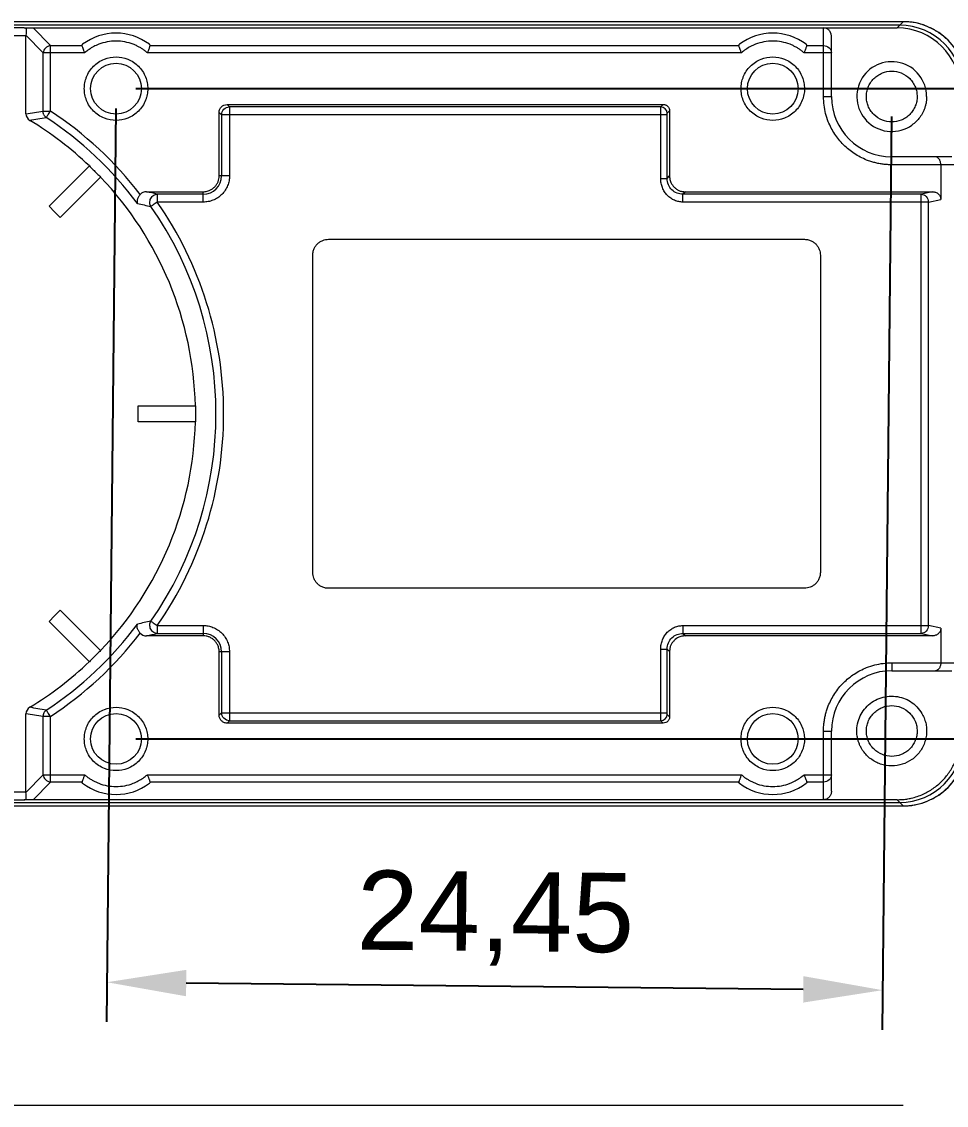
# Model space of a CAD drawing. Header units: millimetres. Extents: x 28 to 240, y 63 to 178.
# Drawn here: x 110.91 to 140.05, y 97.3 to 131.46 of the extents above; entities that cross this region are included whole.
import ezdxf

# ---------------------------------------------------------------- set-up
doc = ezdxf.new("R2010")
doc.units = ezdxf.units.MM
doc.layers.add('ly1', color=140, linetype='Continuous')
doc.styles.get("Standard").update_dxf_attribs({"font": 'arial.ttf'})
doc.dimstyles.new('ISO-25', dxfattribs={"dimtxt": 2.5, "dimasz": 2.5, "dimexe": 1.25, "dimexo": 0.625, "dimtad": 1, "dimtxsty": 'Standard', "dimcen": 2.5, "dimadec": 0, "dimazin": 0, "dimtfac": 1, "dimtmove": 0, "dimatfit": 3, "dimfxl": 1, "dimarcsym": 0})

# ---------------------------------------------------------------- blocks, each defined once
blk = doc.blocks.new('*D8')
at = {"layer": 'Defpoints', "color": 0, "transparency": 16777216}
for p in [(113.884, 129.351), (113.884, 108.851), (161.387, 108.851)]:
    blk.add_point(p, dxfattribs=at)
at = {"layer": 'ly1', "color": 0, "lineweight": -2, "transparency": 16777216}
for p, q in [((114.509, 129.351), (162.637, 129.351)), ((161.387, 126.851), (161.387, 111.351)), ((114.509, 108.851), (162.637, 108.851))]:
    blk.add_line(p, q, dxfattribs=at)
at = {"layer": 'ly1', "color": 0, "transparency": 16777216}
for points in [[(160.97, 126.851), (161.803, 126.851), (161.387, 129.351)], [(160.97, 111.351), (161.803, 111.351), (161.387, 108.851)]]:
    blk.add_solid(points, dxfattribs=at)
at = {"layer": 'ly1', "color": 0, "transparency": 16777216, "insert": (159.259, 119.101), "char_height": 2.5, "attachment_point": 5, "rotation": 90}
blk.add_mtext('20,5', dxfattribs=at)
blk = doc.blocks.new('*D9')
at = {"layer": 'Defpoints', "color": 0, "transparency": 16777216}
for p in [(113.884, 129.351), (138.334, 129.101), (113.596, 101.181)]:
    blk.add_point(p, dxfattribs=at)
at = {"layer": 'ly1', "color": 0, "lineweight": -2, "transparency": 16777216}
for p, q in [((113.878, 128.726), (113.583, 99.931)), ((138.328, 128.476), (138.033, 99.681)), ((135.546, 100.957), (116.096, 101.156))]:
    blk.add_line(p, q, dxfattribs=at)
at = {"layer": 'ly1', "color": 0, "transparency": 16777216}
for points in [[(116.1, 101.572), (116.092, 100.739), (113.596, 101.181)], [(135.55, 101.373), (135.542, 100.54), (138.046, 100.931)]]:
    blk.add_solid(points, dxfattribs=at)
at = {"layer": 'ly1', "color": 0, "transparency": 16777216, "insert": (125.843, 103.183), "char_height": 2.5, "attachment_point": 5, "rotation": 359.4142}
blk.add_mtext('24,45', dxfattribs=at)
blk = doc.blocks.new('*D12')
at = {"layer": 'Defpoints', "color": 0, "transparency": 16777216}
for p in [(139.042, 95.562), (137.626, 94.817)]:
    blk.add_point(p, dxfattribs=at)
at = {"layer": 'ly1', "color": 0, "lineweight": -2, "transparency": 16777216}
for p, q in [((151.913, 102.339), (141.254, 96.727)), ((137.626, 94.817), (139.042, 95.562)), ((135.414, 93.652), (133.202, 92.487))]:
    blk.add_line(p, q, dxfattribs=at)
at = {"layer": 'ly1', "color": 0, "transparency": 16777216}
for points in [[(141.06, 97.095), (141.448, 96.358), (139.042, 95.562)], [(135.22, 94.02), (135.608, 93.283), (137.626, 94.817)]]:
    blk.add_solid(points, dxfattribs=at)
at = {"layer": 'ly1', "color": 0, "transparency": 16777216, "insert": (147.133, 102.273), "char_height": 2.5, "attachment_point": 5, "rotation": 27.7687}
blk.add_mtext('∅1,6', dxfattribs=at)

msp = doc.modelspace()

# ---------------------------------------------------------------- linework, layer by layer
at = {"color": 7, "linetype": 'Continuous', "lineweight": 15}
for p, q in [((138.696, 131.462), (98.966, 131.462)), ((138.584, 131.351), (99.012, 131.351)), ((110.986, 131.27), (99.046, 131.27)), ((111.815, 130.71), (111.276, 131.267)), ((111.276, 131.267), (136.186, 131.267)), ((136.184, 130.71), (136.186, 131.267)), ((136.186, 131.267), (138.5, 131.267)), ((138.5, 131.267), (138.584, 131.351)), ((138.584, 131.351), (138.696, 131.462)), ((111.045, 131.02), (105.834, 131.02)), ((111.583, 130.479), (111.045, 131.035)), ((111.045, 128.556), (111.045, 131.02)), ((136.434, 130.479), (136.434, 130.996)), ((111.815, 130.71), (112.812, 130.71)), ((114.956, 130.71), (133.512, 130.71)), ((135.656, 130.71), (136.184, 130.71)), ((136.184, 130.479), (136.184, 130.618)), ((111.815, 130.479), (111.583, 130.479)), ((111.583, 128.644), (111.583, 130.479)), ((111.815, 128.644), (111.815, 130.479)), ((112.895, 130.479), (111.815, 130.479)), ((133.595, 130.479), (114.872, 130.479)), ((136.184, 130.479), (135.572, 130.479)), ((136.184, 129.101), (136.184, 130.479)), ((136.434, 129.101), (136.434, 130.479)), ((117.459, 128.775), (117.383, 128.851)), ((117.383, 128.851), (131.133, 128.851)), ((131.133, 128.851), (131.057, 128.775)), ((136.184, 129.101), (136.434, 129.101)), ((111.583, 128.644), (111.815, 128.644)), ((117.134, 128.602), (117.21, 128.525)), ((117.134, 126.601), (117.134, 128.602)), ((117.21, 128.525), (117.21, 126.601)), ((131.057, 128.775), (117.459, 128.775)), ((131.053, 128.525), (117.459, 128.525)), ((117.459, 128.525), (117.459, 126.601)), ((131.252, 128.525), (131.053, 128.525)), ((131.053, 126.519), (131.053, 128.525)), ((131.252, 126.519), (131.252, 128.525)), ((131.256, 128.575), (131.332, 128.652)), ((131.332, 128.652), (131.332, 126.599)), ((139.712, 127.201), (138.334, 127.201)), ((138.334, 126.951), (138.334, 127.201)), ((140.23, 127.201), (139.712, 127.201)), ((111.774, 125.645), (113.044, 126.915)), ((139.879, 126.951), (138.334, 126.951)), ((140.5, 126.953), (139.879, 126.951)), ((139.879, 126.951), (139.879, 125.858)), ((113.398, 126.561), (112.128, 125.291)), ((117.21, 126.601), (117.134, 126.601)), ((117.459, 126.601), (117.21, 126.601)), ((131.053, 126.519), (131.252, 126.519)), ((131.252, 126.519), (131.332, 126.599)), ((114.842, 126.101), (116.634, 126.101)), ((116.634, 126.025), (116.634, 126.101)), ((131.83, 126.101), (131.754, 126.025)), ((131.83, 126.101), (139.618, 126.101)), ((139.618, 126.101), (139.257, 126.025)), ((115.183, 126.025), (115.183, 125.944)), ((116.634, 126.025), (115.183, 126.025)), ((116.634, 125.775), (115.183, 125.775)), ((116.634, 125.775), (116.634, 126.025)), ((139.257, 126.025), (131.754, 126.025)), ((139.257, 125.775), (131.754, 125.775)), ((139.257, 125.775), (139.257, 125.944)), ((139.257, 112.426), (139.257, 125.775)), ((139.488, 125.775), (139.879, 125.858)), ((139.488, 112.426), (139.488, 125.775)), ((111.948, 125.465), (111.774, 125.645)), ((112.128, 125.291), (111.948, 125.465)), ((120.584, 124.601), (135.584, 124.601)), ((120.084, 114.101), (120.084, 124.101)), ((136.084, 124.101), (136.084, 114.101)), ((114.584, 119.351), (116.384, 119.351)), ((114.584, 118.851), (114.584, 119.351)), ((116.384, 118.851), (114.584, 118.851)), ((135.584, 113.601), (120.584, 113.601)), ((111.774, 112.557), (111.948, 112.737)), ((111.948, 112.737), (112.128, 112.91)), ((112.128, 112.91), (113.398, 111.641)), ((113.044, 111.287), (111.774, 112.557)), ((115.183, 112.426), (116.634, 112.426)), ((115.183, 112.426), (115.183, 112.257)), ((116.634, 112.426), (116.634, 112.177)), ((131.754, 112.426), (131.754, 112.177)), ((131.754, 112.426), (139.257, 112.426)), ((139.879, 112.343), (139.488, 112.426)), ((116.634, 112.101), (114.842, 112.101)), ((115.183, 112.177), (116.634, 112.177)), ((116.634, 112.177), (116.634, 112.101)), ((131.754, 112.177), (139.257, 112.177)), ((131.754, 112.177), (131.83, 112.101)), ((139.618, 112.101), (131.83, 112.101)), ((139.257, 112.177), (139.257, 112.257)), ((139.257, 112.177), (139.618, 112.101)), ((139.879, 112.343), (139.879, 111.251)), ((117.134, 109.6), (117.134, 111.601)), ((117.21, 111.601), (117.134, 111.601)), ((117.459, 111.601), (117.21, 111.601)), ((117.21, 111.601), (117.21, 109.676)), ((117.459, 111.601), (117.459, 109.676)), ((131.053, 109.676), (131.053, 111.683)), ((131.252, 109.676), (131.252, 111.683)), ((131.332, 111.603), (131.252, 111.683)), ((131.332, 111.603), (131.332, 109.55)), ((138.334, 111.251), (139.879, 111.251)), ((138.334, 111.251), (138.334, 111.001)), ((139.879, 111.251), (140.5, 111.249)), ((138.334, 111.001), (139.712, 111.001)), ((139.712, 111.001), (140.23, 111.001)), ((117.21, 109.676), (117.134, 109.6)), ((117.459, 109.676), (131.053, 109.676)), ((131.053, 109.676), (131.252, 109.676)), ((111.045, 107.181), (111.045, 109.645)), ((111.815, 109.558), (111.583, 109.558)), ((111.583, 107.723), (111.583, 109.558)), ((111.815, 107.723), (111.815, 109.558)), ((117.383, 109.351), (117.459, 109.427)), ((131.133, 109.351), (117.383, 109.351)), ((117.459, 109.427), (131.057, 109.427)), ((131.057, 109.427), (131.133, 109.351)), ((131.332, 109.55), (131.256, 109.626)), ((136.184, 107.723), (136.184, 109.101)), ((136.184, 109.101), (136.434, 109.101)), ((136.434, 107.723), (136.434, 109.101)), ((111.045, 107.166), (111.583, 107.723)), ((111.583, 107.723), (111.815, 107.723)), ((111.815, 107.723), (112.895, 107.723)), ((114.872, 107.723), (133.595, 107.723)), ((135.572, 107.723), (136.184, 107.723)), ((136.434, 107.205), (136.434, 107.723)), ((111.815, 107.492), (111.276, 106.934)), ((112.812, 107.492), (111.815, 107.492)), ((133.512, 107.492), (114.956, 107.492)), ((136.184, 107.492), (135.656, 107.492)), ((136.184, 107.492), (136.184, 107.584)), ((136.186, 106.935), (136.184, 107.492)), ((99.046, 106.931), (110.986, 106.931)), ((105.834, 107.181), (111.045, 107.181)), ((136.186, 106.935), (111.276, 106.935)), ((138.5, 106.935), (136.186, 106.935)), ((138.584, 106.851), (138.5, 106.935)), ((98.966, 106.739), (138.696, 106.739)), ((99.012, 106.851), (138.584, 106.851)), ((138.696, 106.739), (138.584, 106.851)), ((98.966, 97.301), (138.696, 97.301))]:
    msp.add_line(p, q, dxfattribs=at)
at = {"color": 7, "linetype": 'Continuous', "lineweight": 15, "flags": 128}
for points in [[(111.815, 128.644), (111.792, 128.61), (111.771, 128.577), (111.75, 128.545), (111.732, 128.516), (111.715, 128.491), (111.701, 128.47), (111.69, 128.453), (111.683, 128.442)], [(115.183, 125.775), (115.15, 125.752), (115.117, 125.73), (115.087, 125.708), (115.058, 125.689), (115.034, 125.671), (115.013, 125.657), (114.996, 125.645), (114.985, 125.638)], [(114.985, 112.564), (114.996, 112.556), (115.013, 112.545), (115.034, 112.53), (115.058, 112.513), (115.087, 112.493), (115.117, 112.472), (115.15, 112.449), (115.183, 112.426)], [(111.683, 109.76), (111.69, 109.748), (111.701, 109.732), (111.715, 109.71), (111.732, 109.685), (111.75, 109.656), (111.771, 109.625), (111.792, 109.592), (111.815, 109.558)]]:
    msp.add_lwpolyline(points, dxfattribs=at)
at = {"color": 7, "linetype": 'Continuous', "lineweight": 15}
for centre in [(113.884, 129.351), (134.584, 129.351), (113.884, 108.851), (134.584, 108.851)]:
    msp.add_circle(centre, 0.8, dxfattribs=at)
for centre, radius, start, end in [((113.884, 129.351), 1.75, 53.0633, 126.9367), ((134.584, 129.351), 1.75, 53.0633, 126.9367), ((111.852, 130.437), 0.272, 134.4036, 171.205), ((111.856, 130.439), 0.274, 98.6712, 135.2665), ((138.334, 129.101), 1.1, 0, 305.2239), ((138.334, 129.101), 1.9, 180, 270), ((111.837, 128.642), 0.253, 206.1453, 232.3177), ((131.055, 128.573), 0.201, 0.5085, 89.4916), ((105.584, 119.101), 10.803, 46.326, 58.9009), ((105.584, 119.101), 11.156, 36.4479, 56.8594), ((105.584, 119.101), 10.803, 1.326, 43.674), ((116.634, 126.601), 0.576, 270, 0), ((105.584, 119.101), 11.45, 325.1881, 34.8119), ((105.584, 119.101), 10.803, 316.326, 358.674), ((105.584, 119.101), 11.156, 303.1406, 323.5521), ((116.634, 111.601), 0.576, 0, 90), ((105.584, 119.101), 10.803, 301.0991, 313.674), ((138.334, 109.101), 1.9, 90, 180), ((111.851, 109.552), 0.268, 153.7207, 178.8603), ((111.837, 109.56), 0.253, 127.6823, 153.8547), ((131.055, 109.628), 0.201, 270.5084, 359.4915), ((111.852, 107.764), 0.272, 188.795, 225.5964), ((111.856, 107.763), 0.274, 224.7335, 261.3288), ((113.884, 108.851), 1.75, 233.0633, 306.9367), ((134.584, 108.851), 1.75, 233.0633, 306.9367)]:
    msp.add_arc(centre, radius, start, end, dxfattribs=at)
for centre, major_axis, ratio, start_param, end_param in [((111.044, 131.276), (0.354, -0.006), 0.020132, 4.54727, 5.425823), ((138.5, 129.267), (1.414, 1.414), 0.999805, 5.497885, 7.068486), ((138.584, 129.351), (1.414, 1.414), 0.999805, 5.497885, 7.068486), ((138.696, 129.462), (1.414, 1.414), 0.999924, 5.497825, 7.068545), ((110.945, 131.02), (0, 0.25), 0.4, 4.712389, 4.770945), ((138.584, 108.851), (-1.414, 1.414), 0.999805, 2.356292, 3.926893), ((138.696, 108.739), (1.414, -1.414), 0.999924, 5.497825, 7.068545), ((111.044, 106.925), (0.354, 0.006), 0.020132, 0.85733, 1.735915), ((110.945, 107.181), (0, 0.25), 0.4, 4.653833, 4.712389)]:
    msp.add_ellipse(centre, major_axis=major_axis, ratio=ratio, start_param=start_param, end_param=end_param, dxfattribs=at)
for points, knots in [([(110.986, 131.27), (111.004, 131.27), (111.021, 131.265), (111.046, 131.245), (111.053, 131.228), (111.057, 131.163), (111.044, 131.101), (111.045, 131.035)], [0, 0, 0, 0, 0.25, 0.25, 0.5, 0.5, 1, 1, 1, 1]), ([(136.434, 130.996), (136.433, 131.014), (136.431, 131.048), (136.418, 131.095), (136.4, 131.134), (136.38, 131.165), (136.344, 131.208), (136.282, 131.255), (136.217, 131.263), (136.186, 131.267)], [0, 0, 0, 0, 0.13235, 0.250904, 0.355683, 0.446718, 0.524063, 0.771622, 1, 1, 1, 1]), ([(140.694, 129.461), (140.693, 129.513), (140.691, 129.615), (140.674, 129.766), (140.644, 129.927), (140.594, 130.101), (140.499, 130.336), (140.348, 130.605), (140.116, 130.883), (139.838, 131.114), (139.569, 131.266), (139.334, 131.361), (139.137, 131.417), (138.923, 131.454), (138.771, 131.459), (138.694, 131.461)], [0, 0, 0, 0, 0.049444, 0.09758, 0.144682, 0.206455, 0.270169, 0.385967, 0.500021, 0.61391, 0.729873, 0.793429, 0.85536, 0.926277, 1, 1, 1, 1]), ([(114.872, 130.479), (114.846, 130.501), (114.793, 130.546), (114.707, 130.606), (114.618, 130.66), (114.526, 130.708), (114.376, 130.772), (114.163, 130.834), (113.884, 130.859), (113.605, 130.834), (113.37, 130.766), (113.18, 130.679), (113.03, 130.589), (112.94, 130.516), (112.895, 130.479)], [0, 0, 0, 0, 0.048558, 0.096783, 0.14491, 0.193176, 0.241815, 0.370804, 0.500041, 0.62903, 0.758267, 0.838972, 0.919183, 1, 1, 1, 1]), ([(135.572, 130.479), (135.546, 130.501), (135.493, 130.546), (135.407, 130.606), (135.318, 130.66), (135.226, 130.708), (135.076, 130.772), (134.863, 130.834), (134.584, 130.859), (134.305, 130.834), (134.07, 130.766), (133.88, 130.679), (133.73, 130.589), (133.64, 130.516), (133.595, 130.479)], [0, 0, 0, 0, 0.048558, 0.096783, 0.14491, 0.193176, 0.241815, 0.370804, 0.500041, 0.62903, 0.758267, 0.838972, 0.919183, 1, 1, 1, 1]), ([(111.815, 130.479), (111.815, 130.493), (111.815, 130.519), (111.815, 130.557), (111.815, 130.589), (111.815, 130.63), (111.814, 130.676), (111.814, 130.699), (111.815, 130.71)], [0, 0, 0, 0, 0.140758, 0.270319, 0.389651, 0.500664, 0.750416, 1, 1, 1, 1]), ([(112.832, 130.75), (112.825, 130.743), (112.81, 130.73), (112.811, 130.717), (112.812, 130.71)], [0, 0, 0, 0, 0.524526, 1, 1, 1, 1]), ([(112.895, 130.479), (112.89, 130.494), (112.88, 130.521), (112.866, 130.56), (112.854, 130.592), (112.839, 130.632), (112.824, 130.677), (112.816, 130.699), (112.812, 130.71)], [0, 0, 0, 0, 0.152562, 0.289539, 0.410953, 0.516845, 0.767946, 1, 1, 1, 1]), ([(114.956, 130.71), (114.954, 130.703), (114.949, 130.69), (114.938, 130.659), (114.923, 130.616), (114.901, 130.556), (114.883, 130.507), (114.872, 130.479)], [0, 0, 0, 0, 0.152993, 0.314287, 0.484311, 0.711211, 1, 1, 1, 1]), ([(114.956, 130.71), (114.957, 130.714), (114.958, 130.723), (114.951, 130.737), (114.941, 130.745), (114.936, 130.75)], [0, 0, 0, 0, 0.313099, 0.643642, 1, 1, 1, 1]), ([(133.532, 130.75), (133.525, 130.743), (133.51, 130.73), (133.511, 130.717), (133.512, 130.71)], [0, 0, 0, 0, 0.524526, 1, 1, 1, 1]), ([(133.595, 130.479), (133.59, 130.494), (133.58, 130.521), (133.566, 130.56), (133.554, 130.592), (133.539, 130.632), (133.524, 130.677), (133.516, 130.699), (133.512, 130.71)], [0, 0, 0, 0, 0.152562, 0.289539, 0.410953, 0.516845, 0.767946, 1, 1, 1, 1]), ([(135.656, 130.71), (135.654, 130.703), (135.649, 130.69), (135.638, 130.659), (135.623, 130.617), (135.601, 130.556), (135.583, 130.507), (135.572, 130.479)], [0, 0, 0, 0, 0.152955, 0.314153, 0.484022, 0.710988, 1, 1, 1, 1]), ([(135.656, 130.71), (135.657, 130.714), (135.658, 130.723), (135.651, 130.737), (135.641, 130.745), (135.636, 130.75)], [0, 0, 0, 0, 0.313099, 0.643642, 1, 1, 1, 1]), ([(136.184, 130.71), (136.249, 130.71), (136.314, 130.685), (136.407, 130.6), (136.434, 130.539), (136.434, 130.479)], [0, 0, 0, 0, 0.5, 0.5, 1, 1, 1, 1]), ([(112.884, 129.351), (112.885, 129.382), (112.886, 129.445), (112.9, 129.538), (112.922, 129.63), (112.965, 129.754), (113.042, 129.904), (113.172, 130.063), (113.331, 130.193), (113.564, 130.313), (113.884, 130.375), (114.204, 130.313), (114.437, 130.193), (114.596, 130.063), (114.726, 129.904), (114.817, 129.726), (114.874, 129.539), (114.881, 129.414), (114.884, 129.351)], [0, 0, 0, 0, 0.030166, 0.060083, 0.090022, 0.12025, 0.185225, 0.25037, 0.315344, 0.38049, 0.500065, 0.619641, 0.684615, 0.749761, 0.814735, 0.87988, 0.939898, 1, 1, 1, 1]), ([(133.584, 129.351), (133.585, 129.382), (133.586, 129.445), (133.6, 129.538), (133.622, 129.63), (133.665, 129.754), (133.742, 129.904), (133.872, 130.063), (134.031, 130.193), (134.264, 130.313), (134.584, 130.375), (134.904, 130.313), (135.137, 130.193), (135.296, 130.063), (135.426, 129.904), (135.517, 129.726), (135.574, 129.539), (135.581, 129.414), (135.584, 129.351)], [0, 0, 0, 0, 0.030166, 0.060083, 0.090022, 0.12025, 0.185225, 0.25037, 0.315344, 0.38049, 0.500065, 0.619641, 0.684615, 0.749761, 0.814735, 0.87988, 0.939898, 1, 1, 1, 1]), ([(136.434, 130.479), (136.434, 130.479), (136.407, 130.479), (136.314, 130.479), (136.249, 130.479), (136.184, 130.479)], [0, 0, 0, 0, 0.5, 0.5, 1, 1, 1, 1]), ([(137.534, 129.101), (137.535, 129.126), (137.536, 129.176), (137.547, 129.251), (137.564, 129.324), (137.598, 129.423), (137.66, 129.543), (137.764, 129.67), (137.891, 129.774), (138.078, 129.871), (138.334, 129.92), (138.644, 129.861), (138.869, 129.712), (139.008, 129.543), (139.081, 129.401), (139.126, 129.252), (139.131, 129.151), (139.134, 129.101)], [0, 0, 0, 0, 0.030179, 0.060114, 0.090076, 0.120333, 0.185331, 0.250543, 0.315541, 0.380753, 0.500411, 0.62007, 0.749587, 0.814585, 0.879797, 0.939846, 1, 1, 1, 1]), ([(114.884, 129.351), (114.883, 129.319), (114.881, 129.256), (114.868, 129.163), (114.846, 129.072), (114.803, 128.948), (114.726, 128.798), (114.596, 128.639), (114.437, 128.509), (114.204, 128.388), (113.884, 128.327), (113.564, 128.388), (113.331, 128.509), (113.172, 128.639), (113.042, 128.798), (112.951, 128.975), (112.894, 129.162), (112.887, 129.288), (112.884, 129.351)], [0, 0, 0, 0, 0.030166, 0.060083, 0.090022, 0.12025, 0.185225, 0.25037, 0.315344, 0.38049, 0.500065, 0.619641, 0.684615, 0.749761, 0.814735, 0.87988, 0.939898, 1, 1, 1, 1]), ([(135.584, 129.351), (135.583, 129.319), (135.581, 129.256), (135.568, 129.163), (135.546, 129.072), (135.503, 128.948), (135.426, 128.798), (135.296, 128.639), (135.137, 128.509), (134.904, 128.388), (134.584, 128.327), (134.264, 128.388), (134.031, 128.509), (133.872, 128.639), (133.742, 128.798), (133.651, 128.975), (133.594, 129.162), (133.587, 129.288), (133.584, 129.351)], [0, 0, 0, 0, 0.0301662, 0.0600835, 0.0900217, 0.1202503, 0.1852247, 0.25037, 0.3153444, 0.3804898, 0.5000653, 0.6196409, 0.6846152, 0.7497605, 0.814735, 0.8798803, 0.9398985, 1, 1, 1, 1]), ([(117.134, 128.602), (117.135, 128.62), (117.137, 128.656), (117.152, 128.703), (117.176, 128.744), (117.217, 128.791), (117.284, 128.841), (117.35, 128.848), (117.383, 128.851)], [0, 0, 0, 0, 0.140476, 0.272209, 0.380843, 0.501543, 0.750033, 1, 1, 1, 1]), ([(131.133, 128.851), (131.146, 128.85), (131.172, 128.849), (131.21, 128.837), (131.244, 128.819), (131.284, 128.785), (131.324, 128.73), (131.329, 128.678), (131.332, 128.652)], [0, 0, 0, 0, 0.127661, 0.250359, 0.373165, 0.501136, 0.749829, 1, 1, 1, 1]), ([(138.334, 126.951), (138.289, 126.952), (138.198, 126.953), (138.064, 126.966), (137.931, 126.987), (137.8, 127.017), (137.67, 127.054), (137.447, 127.135), (137.145, 127.29), (136.804, 127.57), (136.524, 127.912), (136.347, 128.254), (136.246, 128.565), (136.193, 128.831), (136.187, 129.01), (136.184, 129.101)], [0, 0, 0, 0, 0.040278, 0.080245, 0.120061, 0.159886, 0.199879, 0.2402, 0.370049, 0.500058, 0.629907, 0.759916, 0.840123, 0.919724, 1, 1, 1, 1]), ([(139.134, 129.101), (139.133, 129.076), (139.132, 129.025), (139.121, 128.951), (139.103, 128.877), (139.069, 128.778), (139.008, 128.658), (138.904, 128.531), (138.776, 128.427), (138.59, 128.331), (138.334, 128.282), (138.024, 128.341), (137.799, 128.489), (137.66, 128.658), (137.587, 128.8), (137.542, 128.95), (137.537, 129.05), (137.534, 129.101)], [0, 0, 0, 0, 0.030179, 0.060114, 0.090076, 0.120333, 0.185331, 0.250543, 0.315541, 0.380753, 0.500411, 0.62007, 0.749587, 0.814585, 0.879797, 0.939846, 1, 1, 1, 1]), ([(139.434, 129.101), (139.433, 129.065), (139.431, 128.995), (139.416, 128.891), (139.391, 128.789), (139.356, 128.69), (139.302, 128.573), (139.222, 128.443), (139.107, 128.31), (139.015, 128.238), (138.968, 128.202)], [0, 0, 0, 0, 0.100882, 0.20041, 0.29951, 0.39912, 0.500161, 0.667386, 0.832553, 1, 1, 1, 1]), ([(111.045, 128.556), (111.135, 128.572), (111.314, 128.603), (111.493, 128.63), (111.583, 128.644)], [0, 0, 0, 0, 0.498939, 1, 1, 1, 1]), ([(117.21, 128.525), (117.211, 128.59), (117.238, 128.655), (117.33, 128.747), (117.394, 128.774), (117.459, 128.775)], [0, 0, 0, 0, 0.5, 0.5, 1, 1, 1, 1]), ([(117.459, 128.525), (117.397, 128.525), (117.336, 128.525), (117.245, 128.525), (117.216, 128.525), (117.21, 128.525)], [0, 0, 0, 0, 0.5, 0.5, 1, 1, 1, 1]), ([(117.459, 128.775), (117.459, 128.769), (117.459, 128.74), (117.459, 128.649), (117.459, 128.587), (117.459, 128.525)], [0, 0, 0, 0, 0.5, 0.5, 1, 1, 1, 1]), ([(131.053, 128.525), (131.053, 128.542), (131.053, 128.576), (131.053, 128.628), (131.054, 128.679), (131.054, 128.725), (131.055, 128.762), (131.056, 128.77), (131.057, 128.775)], [0, 0, 0, 0, 0.1311159, 0.2764733, 0.4360579, 0.6098532, 0.7978406, 1, 1, 1, 1]), ([(111.164, 128.351), (111.25, 128.367), (111.422, 128.4), (111.595, 128.428), (111.683, 128.442)], [0, 0, 0, 0, 0.495469, 1, 1, 1, 1]), ([(139.879, 126.951), (139.879, 126.966), (139.878, 126.996), (139.869, 127.041), (139.855, 127.084), (139.83, 127.133), (139.782, 127.187), (139.738, 127.196), (139.712, 127.201)], [0, 0, 0, 0, 0.104231, 0.212664, 0.32667, 0.447434, 0.674395, 1, 1, 1, 1]), ([(113.044, 126.915), (113.084, 126.875), (113.162, 126.797), (113.28, 126.679), (113.359, 126.6), (113.398, 126.561)], [0, 0, 0, 0, 0.333517, 0.666483, 1, 1, 1, 1]), ([(117.459, 126.601), (117.459, 126.575), (117.457, 126.523), (117.446, 126.446), (117.428, 126.37), (117.393, 126.268), (117.329, 126.144), (117.222, 126.013), (117.091, 125.906), (116.944, 125.831), (116.79, 125.784), (116.686, 125.778), (116.634, 125.775)], [0, 0, 0, 0, 0.060245, 0.120003, 0.179811, 0.240207, 0.369961, 0.50013, 0.629884, 0.760052, 0.879925, 1, 1, 1, 1]), ([(116.634, 126.101), (116.655, 126.102), (116.697, 126.103), (116.759, 126.115), (116.831, 126.139), (116.91, 126.18), (116.99, 126.245), (117.055, 126.324), (117.101, 126.413), (117.129, 126.506), (117.132, 126.569), (117.134, 126.601)], [0, 0, 0, 0, 0.080115, 0.159741, 0.240152, 0.369781, 0.500092, 0.629721, 0.760033, 0.87985, 1, 1, 1, 1]), ([(131.754, 125.775), (131.732, 125.776), (131.687, 125.777), (131.621, 125.788), (131.555, 125.805), (131.469, 125.838), (131.365, 125.894), (131.257, 125.987), (131.167, 126.099), (131.102, 126.229), (131.06, 126.37), (131.055, 126.469), (131.053, 126.519)], [0, 0, 0, 0, 0.058904, 0.117778, 0.177243, 0.237903, 0.361768, 0.486687, 0.612925, 0.740288, 0.868318, 1, 1, 1, 1]), ([(131.754, 126.025), (131.626, 126.024), (131.498, 126.072), (131.31, 126.252), (131.251, 126.384), (131.252, 126.519)], [0, 0, 0, 0, 0.5, 0.5, 1, 1, 1, 1]), ([(131.332, 126.599), (131.333, 126.574), (131.335, 126.526), (131.349, 126.456), (131.384, 126.356), (131.455, 126.264), (131.545, 126.185), (131.626, 126.137), (131.722, 126.106), (131.793, 126.103), (131.83, 126.101)], [0, 0, 0, 0, 0.094768, 0.184763, 0.271812, 0.499655, 0.617564, 0.728405, 0.858339, 1, 1, 1, 1]), ([(139.618, 126.101), (139.635, 126.1), (139.669, 126.098), (139.717, 126.085), (139.762, 126.063), (139.815, 126.024), (139.869, 125.957), (139.876, 125.891), (139.879, 125.858)], [0, 0, 0, 0, 0.129972, 0.254733, 0.378605, 0.506001, 0.753005, 1, 1, 1, 1]), ([(114.644, 126.016), (114.636, 126.007), (114.619, 125.987), (114.597, 125.954), (114.578, 125.918), (114.564, 125.881), (114.553, 125.842), (114.548, 125.8), (114.549, 125.76), (114.555, 125.737), (114.558, 125.728)], [0, 0, 0, 0, 0.097645, 0.204776, 0.321107, 0.445944, 0.556187, 0.708972, 0.881115, 1, 1, 1, 1]), ([(114.558, 125.728), (114.629, 125.713), (114.772, 125.683), (114.914, 125.653), (114.985, 125.638)], [0, 0, 0, 0, 0.49511, 1, 1, 1, 1]), ([(114.985, 125.638), (114.967, 125.668), (114.953, 125.707), (114.948, 125.796), (114.957, 125.846), (115.001, 125.932), (115.036, 125.968), (115.11, 126.014), (115.149, 126.023), (115.183, 126.025)], [0, 0, 0, 0, 0.25, 0.25, 0.5, 0.5, 0.75, 0.75, 1, 1, 1, 1]), ([(115.183, 112.426), (116.546, 114.385), (117.276, 116.715), (117.276, 121.487), (116.546, 123.816), (115.183, 125.775)], [0, 0, 0, 0, 0.5, 0.5, 1, 1, 1, 1]), ([(131.754, 125.775), (131.754, 125.832), (131.754, 125.897), (131.754, 125.992), (131.754, 126.02), (131.754, 126.025)], [0, 0, 0, 0, 0.5, 0.5, 1, 1, 1, 1]), ([(139.257, 126.025), (139.316, 126.022), (139.375, 125.995), (139.46, 125.903), (139.486, 125.839), (139.488, 125.775)], [0, 0, 0, 0, 0.5, 0.5, 1, 1, 1, 1]), ([(139.488, 125.775), (139.469, 125.775), (139.436, 125.775), (139.355, 125.775), (139.306, 125.775), (139.257, 125.775)], [0, 0, 0, 0, 0.5, 0.5, 1, 1, 1, 1]), ([(120.084, 124.101), (120.085, 124.122), (120.086, 124.163), (120.099, 124.225), (120.122, 124.297), (120.163, 124.377), (120.227, 124.456), (120.307, 124.522), (120.396, 124.567), (120.489, 124.596), (120.552, 124.599), (120.584, 124.601)], [0, 0, 0, 0, 0.0795968, 0.1592228, 0.2401291, 0.3686016, 0.5000689, 0.6285428, 0.7600114, 0.8792821, 1, 1, 1, 1]), ([(135.584, 124.601), (135.605, 124.6), (135.646, 124.599), (135.708, 124.586), (135.78, 124.563), (135.86, 124.522), (135.939, 124.457), (136.005, 124.378), (136.05, 124.289), (136.079, 124.195), (136.082, 124.132), (136.084, 124.101)], [0, 0, 0, 0, 0.079597, 0.159223, 0.240129, 0.368602, 0.500069, 0.628543, 0.760011, 0.879282, 1, 1, 1, 1]), ([(116.384, 119.351), (116.384, 119.295), (116.384, 119.184), (116.384, 119.017), (116.384, 118.906), (116.384, 118.851)], [0, 0, 0, 0, 0.333517, 0.666483, 1, 1, 1, 1]), ([(120.584, 113.601), (120.563, 113.602), (120.521, 113.603), (120.46, 113.615), (120.388, 113.638), (120.308, 113.68), (120.229, 113.744), (120.163, 113.824), (120.118, 113.913), (120.089, 114.006), (120.086, 114.069), (120.084, 114.101)], [0, 0, 0, 0, 0.079597, 0.159223, 0.240129, 0.368602, 0.500069, 0.628543, 0.760011, 0.879282, 1, 1, 1, 1]), ([(136.084, 114.101), (136.083, 114.08), (136.082, 114.038), (136.069, 113.976), (136.046, 113.904), (136.005, 113.825), (135.94, 113.745), (135.861, 113.68), (135.772, 113.634), (135.678, 113.606), (135.616, 113.602), (135.584, 113.601)], [0, 0, 0, 0, 0.0795968, 0.1592228, 0.2401291, 0.3686016, 0.5000689, 0.6285428, 0.7600114, 0.8792821, 1, 1, 1, 1]), ([(114.644, 112.186), (114.635, 112.195), (114.618, 112.215), (114.597, 112.249), (114.578, 112.285), (114.559, 112.333), (114.545, 112.402), (114.553, 112.447), (114.558, 112.473)], [0, 0, 0, 0, 0.101667, 0.209474, 0.324254, 0.446684, 0.675649, 1, 1, 1, 1]), ([(114.985, 112.564), (114.914, 112.549), (114.772, 112.518), (114.629, 112.488), (114.558, 112.473)], [0, 0, 0, 0, 0.504889, 1, 1, 1, 1]), ([(115.183, 112.177), (115.149, 112.178), (115.11, 112.188), (115.036, 112.233), (115.001, 112.269), (114.957, 112.356), (114.948, 112.406), (114.953, 112.495), (114.967, 112.534), (114.985, 112.564)], [0, 0, 0, 0, 0.25, 0.25, 0.5, 0.5, 0.75, 0.75, 1, 1, 1, 1]), ([(116.634, 112.426), (116.66, 112.425), (116.712, 112.424), (116.789, 112.413), (116.864, 112.395), (116.967, 112.36), (117.09, 112.296), (117.221, 112.188), (117.329, 112.057), (117.404, 111.911), (117.451, 111.756), (117.457, 111.653), (117.459, 111.601)], [0, 0, 0, 0, 0.060245, 0.120003, 0.179811, 0.240207, 0.369961, 0.50013, 0.629884, 0.760052, 0.879925, 1, 1, 1, 1]), ([(131.053, 111.683), (131.053, 111.708), (131.054, 111.758), (131.065, 111.831), (131.081, 111.903), (131.112, 111.994), (131.167, 112.102), (131.257, 112.215), (131.365, 112.308), (131.488, 112.374), (131.619, 112.418), (131.709, 112.423), (131.754, 112.426)], [0, 0, 0, 0, 0.066513, 0.13167, 0.196037, 0.260198, 0.387025, 0.513675, 0.638113, 0.76243, 0.882164, 1, 1, 1, 1]), ([(139.257, 112.426), (139.306, 112.426), (139.355, 112.426), (139.436, 112.426), (139.469, 112.426), (139.488, 112.426)], [0, 0, 0, 0, 0.5, 0.5, 1, 1, 1, 1]), ([(139.488, 112.426), (139.486, 112.362), (139.46, 112.299), (139.375, 112.207), (139.316, 112.179), (139.257, 112.177)], [0, 0, 0, 0, 0.5, 0.5, 1, 1, 1, 1]), ([(117.134, 111.601), (117.133, 111.622), (117.132, 111.664), (117.12, 111.725), (117.096, 111.798), (117.055, 111.877), (116.99, 111.957), (116.911, 112.022), (116.822, 112.067), (116.728, 112.096), (116.665, 112.099), (116.634, 112.101)], [0, 0, 0, 0, 0.080115, 0.159741, 0.240152, 0.369781, 0.500092, 0.629721, 0.760033, 0.87985, 1, 1, 1, 1]), ([(131.252, 111.683), (131.251, 111.818), (131.31, 111.949), (131.498, 112.129), (131.626, 112.178), (131.754, 112.177)], [0, 0, 0, 0, 0.5, 0.5, 1, 1, 1, 1]), ([(131.83, 112.101), (131.805, 112.1), (131.757, 112.098), (131.687, 112.084), (131.587, 112.049), (131.495, 111.978), (131.417, 111.888), (131.369, 111.807), (131.337, 111.711), (131.334, 111.64), (131.332, 111.603)], [0, 0, 0, 0, 0.094768, 0.184763, 0.271812, 0.499655, 0.617564, 0.728405, 0.858339, 1, 1, 1, 1]), ([(139.879, 112.343), (139.878, 112.325), (139.876, 112.289), (139.86, 112.242), (139.834, 112.202), (139.79, 112.156), (139.719, 112.11), (139.652, 112.104), (139.618, 112.101)], [0, 0, 0, 0, 0.139345, 0.269321, 0.376428, 0.496771, 0.745596, 1, 1, 1, 1]), ([(113.398, 111.641), (113.359, 111.601), (113.28, 111.523), (113.162, 111.405), (113.084, 111.326), (113.044, 111.287)], [0, 0, 0, 0, 0.333517, 0.666483, 1, 1, 1, 1]), ([(131.053, 111.683), (131.098, 111.683), (131.149, 111.683), (131.226, 111.683), (131.248, 111.683), (131.252, 111.683)], [0, 0, 0, 0, 0.5, 0.5, 1, 1, 1, 1]), ([(136.184, 109.101), (136.185, 109.146), (136.186, 109.236), (136.199, 109.371), (136.22, 109.504), (136.25, 109.635), (136.288, 109.765), (136.368, 109.987), (136.524, 110.29), (136.803, 110.631), (137.145, 110.911), (137.487, 111.088), (137.798, 111.189), (138.064, 111.241), (138.244, 111.248), (138.334, 111.251)], [0, 0, 0, 0, 0.040278, 0.080245, 0.120061, 0.159886, 0.199879, 0.2402, 0.370049, 0.500058, 0.629907, 0.759916, 0.840123, 0.919724, 1, 1, 1, 1]), ([(139.879, 111.251), (139.879, 111.236), (139.878, 111.205), (139.869, 111.16), (139.855, 111.118), (139.829, 111.069), (139.784, 111.015), (139.739, 111.006), (139.712, 111.001)], [0, 0, 0, 0, 0.1042307, 0.2126636, 0.3266705, 0.4474335, 0.6743952, 1, 1, 1, 1]), ([(137.435, 108.466), (137.416, 108.495), (137.378, 108.552), (137.332, 108.643), (137.294, 108.737), (137.265, 108.835), (137.234, 108.989), (137.227, 109.202), (137.283, 109.458), (137.393, 109.69), (137.553, 109.889), (137.757, 110.051), (137.998, 110.159), (138.257, 110.209), (138.517, 110.195), (138.763, 110.125), (138.986, 109.999), (139.18, 109.822), (139.309, 109.625), (139.386, 109.438), (139.427, 109.271), (139.432, 109.158), (139.434, 109.101)], [0, 0, 0, 0, 0.02497, 0.049624, 0.07418, 0.098856, 0.123867, 0.187977, 0.252219, 0.312694, 0.373297, 0.436603, 0.500037, 0.563343, 0.626778, 0.687253, 0.747856, 0.811967, 0.876208, 0.917612, 0.958538, 1, 1, 1, 1]), ([(111.683, 109.76), (111.595, 109.774), (111.422, 109.802), (111.25, 109.834), (111.164, 109.85)], [0, 0, 0, 0, 0.50453, 1, 1, 1, 1]), ([(112.884, 108.851), (112.885, 108.882), (112.886, 108.945), (112.9, 109.038), (112.922, 109.13), (112.965, 109.254), (113.042, 109.404), (113.172, 109.563), (113.331, 109.693), (113.564, 109.813), (113.884, 109.875), (114.204, 109.813), (114.437, 109.693), (114.596, 109.563), (114.726, 109.404), (114.817, 109.226), (114.874, 109.039), (114.881, 108.914), (114.884, 108.851)], [0, 0, 0, 0, 0.030166, 0.060083, 0.090022, 0.12025, 0.185225, 0.25037, 0.315344, 0.38049, 0.500065, 0.619641, 0.684615, 0.749761, 0.814735, 0.87988, 0.939898, 1, 1, 1, 1]), ([(117.21, 109.676), (117.216, 109.676), (117.245, 109.676), (117.336, 109.676), (117.397, 109.676), (117.459, 109.676)], [0, 0, 0, 0, 0.5, 0.5, 1, 1, 1, 1]), ([(117.459, 109.427), (117.394, 109.428), (117.33, 109.455), (117.238, 109.547), (117.211, 109.611), (117.21, 109.676)], [0, 0, 0, 0, 0.5, 0.5, 1, 1, 1, 1]), ([(117.459, 109.676), (117.459, 109.614), (117.459, 109.553), (117.459, 109.462), (117.459, 109.432), (117.459, 109.427)], [0, 0, 0, 0, 0.5, 0.5, 1, 1, 1, 1]), ([(131.057, 109.427), (131.056, 109.429), (131.056, 109.434), (131.055, 109.453), (131.054, 109.478), (131.054, 109.507), (131.053, 109.54), (131.053, 109.575), (131.053, 109.609), (131.053, 109.643), (131.053, 109.665), (131.053, 109.676)], [0, 0, 0, 0, 0.135569, 0.265029, 0.388378, 0.505611, 0.616729, 0.721728, 0.820607, 0.913365, 1, 1, 1, 1]), ([(133.584, 108.851), (133.585, 108.882), (133.586, 108.945), (133.6, 109.038), (133.622, 109.13), (133.665, 109.254), (133.742, 109.404), (133.872, 109.563), (134.031, 109.693), (134.264, 109.813), (134.584, 109.875), (134.904, 109.813), (135.137, 109.693), (135.296, 109.563), (135.426, 109.404), (135.517, 109.226), (135.574, 109.039), (135.581, 108.914), (135.584, 108.851)], [0, 0, 0, 0, 0.0301662, 0.0600835, 0.0900217, 0.1202503, 0.1852247, 0.25037, 0.3153444, 0.3804898, 0.5000653, 0.6196409, 0.6846152, 0.7497605, 0.814735, 0.8798803, 0.9398985, 1, 1, 1, 1]), ([(137.534, 109.101), (137.535, 109.126), (137.536, 109.176), (137.547, 109.251), (137.564, 109.324), (137.598, 109.423), (137.66, 109.543), (137.764, 109.67), (137.891, 109.774), (138.078, 109.871), (138.334, 109.92), (138.644, 109.861), (138.869, 109.712), (139.008, 109.543), (139.081, 109.401), (139.126, 109.252), (139.131, 109.151), (139.134, 109.101)], [0, 0, 0, 0, 0.030179, 0.060114, 0.090076, 0.120333, 0.185331, 0.250543, 0.315541, 0.380753, 0.500411, 0.62007, 0.749587, 0.814585, 0.879797, 0.939846, 1, 1, 1, 1]), ([(111.583, 109.558), (111.493, 109.571), (111.314, 109.598), (111.135, 109.63), (111.045, 109.645)], [0, 0, 0, 0, 0.501063, 1, 1, 1, 1]), ([(117.383, 109.351), (117.365, 109.352), (117.329, 109.354), (117.281, 109.369), (117.241, 109.393), (117.194, 109.434), (117.144, 109.501), (117.137, 109.567), (117.134, 109.6)], [0, 0, 0, 0, 0.140476, 0.272209, 0.380843, 0.501543, 0.750033, 1, 1, 1, 1]), ([(131.332, 109.55), (131.331, 109.537), (131.33, 109.511), (131.319, 109.473), (131.3, 109.439), (131.267, 109.399), (131.212, 109.359), (131.159, 109.353), (131.133, 109.351)], [0, 0, 0, 0, 0.127661, 0.250359, 0.373165, 0.501136, 0.749829, 1, 1, 1, 1]), ([(139.434, 109.101), (139.433, 109.073), (139.432, 109.016), (139.422, 108.932), (139.406, 108.849), (139.375, 108.737), (139.319, 108.601), (139.195, 108.398), (138.984, 108.191), (138.672, 108.036), (138.328, 107.982), (138.036, 108.03), (137.818, 108.124), (137.67, 108.219), (137.539, 108.332), (137.47, 108.422), (137.435, 108.466)], [0, 0, 0, 0, 0.030575, 0.060993, 0.091434, 0.12208, 0.186175, 0.250462, 0.378418, 0.500044, 0.62167, 0.749626, 0.81372, 0.878008, 0.938956, 1, 1, 1, 1]), ([(139.134, 109.101), (139.133, 109.076), (139.132, 109.025), (139.121, 108.951), (139.103, 108.877), (139.069, 108.778), (139.008, 108.658), (138.904, 108.531), (138.776, 108.427), (138.59, 108.331), (138.334, 108.282), (138.024, 108.341), (137.799, 108.489), (137.66, 108.658), (137.587, 108.8), (137.542, 108.95), (137.537, 109.05), (137.534, 109.101)], [0, 0, 0, 0, 0.030179, 0.060114, 0.090076, 0.120333, 0.185331, 0.250543, 0.315541, 0.380753, 0.500411, 0.62007, 0.749587, 0.814585, 0.879797, 0.939846, 1, 1, 1, 1]), ([(114.884, 108.851), (114.883, 108.819), (114.881, 108.756), (114.868, 108.663), (114.846, 108.572), (114.803, 108.448), (114.726, 108.298), (114.596, 108.139), (114.437, 108.009), (114.204, 107.888), (113.884, 107.827), (113.564, 107.888), (113.331, 108.009), (113.172, 108.139), (113.042, 108.298), (112.951, 108.475), (112.894, 108.662), (112.887, 108.788), (112.884, 108.851)], [0, 0, 0, 0, 0.030166, 0.060083, 0.090022, 0.12025, 0.185225, 0.25037, 0.315344, 0.38049, 0.500065, 0.619641, 0.684615, 0.749761, 0.814735, 0.87988, 0.939898, 1, 1, 1, 1]), ([(135.584, 108.851), (135.583, 108.819), (135.581, 108.756), (135.568, 108.663), (135.546, 108.572), (135.503, 108.448), (135.426, 108.298), (135.296, 108.139), (135.137, 108.009), (134.904, 107.888), (134.584, 107.827), (134.264, 107.888), (134.031, 108.009), (133.872, 108.139), (133.742, 108.298), (133.651, 108.475), (133.594, 108.662), (133.587, 108.788), (133.584, 108.851)], [0, 0, 0, 0, 0.030166, 0.060083, 0.090022, 0.12025, 0.185225, 0.25037, 0.315344, 0.38049, 0.500065, 0.619641, 0.684615, 0.749761, 0.814735, 0.87988, 0.939898, 1, 1, 1, 1]), ([(138.5, 106.935), (138.552, 106.936), (138.654, 106.938), (138.805, 106.955), (138.967, 106.985), (139.141, 107.035), (139.375, 107.129), (139.644, 107.281), (139.922, 107.512), (140.154, 107.79), (140.305, 108.059), (140.4, 108.294), (140.457, 108.492), (140.494, 108.706), (140.498, 108.857), (140.5, 108.934)], [0, 0, 0, 0, 0.049444, 0.09758, 0.144682, 0.206455, 0.270169, 0.385967, 0.500021, 0.61391, 0.729873, 0.793429, 0.85536, 0.926277, 1, 1, 1, 1]), ([(138.694, 106.741), (138.746, 106.742), (138.848, 106.744), (138.999, 106.761), (139.16, 106.791), (139.334, 106.841), (139.569, 106.935), (139.838, 107.087), (140.116, 107.319), (140.348, 107.597), (140.499, 107.866), (140.594, 108.1), (140.65, 108.298), (140.687, 108.512), (140.692, 108.663), (140.694, 108.741)], [0, 0, 0, 0, 0.049444, 0.09758, 0.144682, 0.206455, 0.270169, 0.385967, 0.500021, 0.61391, 0.729873, 0.793429, 0.85536, 0.926277, 1, 1, 1, 1]), ([(111.815, 107.492), (111.815, 107.499), (111.814, 107.513), (111.814, 107.545), (111.815, 107.587), (111.815, 107.647), (111.815, 107.696), (111.815, 107.723)], [0, 0, 0, 0, 0.170168, 0.330164, 0.500527, 0.730402, 1, 1, 1, 1]), ([(112.895, 107.723), (112.89, 107.707), (112.878, 107.676), (112.862, 107.633), (112.847, 107.593), (112.835, 107.559), (112.825, 107.531), (112.818, 107.508), (112.814, 107.497), (112.812, 107.492)], [0, 0, 0, 0, 0.163297, 0.319838, 0.469528, 0.612324, 0.748249, 0.87741, 1, 1, 1, 1]), ([(112.895, 107.723), (112.922, 107.7), (112.975, 107.655), (113.061, 107.595), (113.15, 107.541), (113.242, 107.494), (113.392, 107.429), (113.605, 107.368), (113.884, 107.342), (114.163, 107.368), (114.398, 107.436), (114.588, 107.523), (114.738, 107.612), (114.828, 107.686), (114.872, 107.723)], [0, 0, 0, 0, 0.048558, 0.096783, 0.14491, 0.193176, 0.241815, 0.370804, 0.500041, 0.62903, 0.758267, 0.838972, 0.919183, 1, 1, 1, 1]), ([(114.872, 107.723), (114.878, 107.708), (114.888, 107.68), (114.902, 107.642), (114.914, 107.609), (114.929, 107.569), (114.944, 107.525), (114.952, 107.502), (114.956, 107.492)], [0, 0, 0, 0, 0.152562, 0.2895386, 0.4109534, 0.516845, 0.7679459, 1, 1, 1, 1]), ([(133.595, 107.723), (133.59, 107.707), (133.578, 107.676), (133.562, 107.633), (133.547, 107.593), (133.535, 107.559), (133.525, 107.531), (133.518, 107.508), (133.514, 107.497), (133.512, 107.492)], [0, 0, 0, 0, 0.163297, 0.319838, 0.469528, 0.612324, 0.748249, 0.87741, 1, 1, 1, 1]), ([(133.595, 107.723), (133.622, 107.7), (133.675, 107.655), (133.761, 107.595), (133.85, 107.541), (133.942, 107.494), (134.092, 107.429), (134.305, 107.368), (134.584, 107.342), (134.863, 107.368), (135.098, 107.436), (135.288, 107.523), (135.438, 107.612), (135.528, 107.686), (135.572, 107.723)], [0, 0, 0, 0, 0.048558, 0.096783, 0.14491, 0.193176, 0.241815, 0.370804, 0.500041, 0.62903, 0.758267, 0.838972, 0.919183, 1, 1, 1, 1]), ([(135.572, 107.723), (135.578, 107.708), (135.588, 107.68), (135.602, 107.642), (135.614, 107.609), (135.629, 107.569), (135.644, 107.525), (135.652, 107.502), (135.656, 107.492)], [0, 0, 0, 0, 0.1527, 0.2897735, 0.4112439, 0.5171501, 0.7680296, 1, 1, 1, 1]), ([(136.184, 107.723), (136.249, 107.723), (136.314, 107.723), (136.407, 107.723), (136.434, 107.723), (136.434, 107.723)], [0, 0, 0, 0, 0.5, 0.5, 1, 1, 1, 1]), ([(136.434, 107.723), (136.434, 107.662), (136.407, 107.602), (136.314, 107.517), (136.249, 107.492), (136.184, 107.492)], [0, 0, 0, 0, 0.5, 0.5, 1, 1, 1, 1]), ([(112.832, 107.452), (112.825, 107.459), (112.81, 107.471), (112.811, 107.485), (112.812, 107.492)], [0, 0, 0, 0, 0.520553, 1, 1, 1, 1]), ([(114.956, 107.492), (114.957, 107.487), (114.958, 107.478), (114.951, 107.465), (114.941, 107.456), (114.936, 107.452)], [0, 0, 0, 0, 0.31757, 0.646296, 1, 1, 1, 1]), ([(133.532, 107.452), (133.525, 107.459), (133.51, 107.471), (133.511, 107.485), (133.512, 107.492)], [0, 0, 0, 0, 0.520553, 1, 1, 1, 1]), ([(135.656, 107.492), (135.657, 107.487), (135.658, 107.478), (135.651, 107.465), (135.641, 107.456), (135.636, 107.452)], [0, 0, 0, 0, 0.31757, 0.646296, 1, 1, 1, 1]), ([(110.986, 106.931), (111.004, 106.932), (111.021, 106.936), (111.046, 106.957), (111.053, 106.974), (111.057, 107.039), (111.044, 107.101), (111.045, 107.166)], [0, 0, 0, 0, 0.25, 0.25, 0.5, 0.5, 1, 1, 1, 1]), ([(136.434, 107.205), (136.433, 107.187), (136.431, 107.151), (136.417, 107.1), (136.393, 107.053), (136.361, 107.012), (136.323, 106.978), (136.28, 106.954), (136.234, 106.938), (136.202, 106.936), (136.186, 106.935)], [0, 0, 0, 0, 0.133906, 0.262493, 0.390538, 0.522875, 0.641882, 0.762982, 0.882691, 1, 1, 1, 1])]:
    msp.add_open_spline(points, degree=3, knots=knots, dxfattribs=at)
for points in [[(136.184, 130.618), (136.184, 130.659), (136.184, 130.691), (136.184, 130.71)], [(111.045, 128.556), (111.045, 128.473), (111.093, 128.394), (111.164, 128.351)], [(111.61, 128.53), (111.593, 128.566), (111.583, 128.606), (111.583, 128.644)], [(114.644, 126.016), (113.857, 127.046), (112.9, 127.935), (111.815, 128.644)], [(131.252, 128.525), (131.252, 128.55), (131.254, 128.573), (131.256, 128.575)], [(114.842, 126.101), (114.768, 126.101), (114.694, 126.071), (114.644, 126.016)], [(115.183, 126.025), (115.071, 126.05), (114.957, 126.075), (114.842, 126.101)], [(115.183, 125.944), (115.183, 125.899), (115.183, 125.837), (115.183, 125.775)], [(139.257, 125.944), (139.257, 125.99), (139.257, 126.019), (139.257, 126.025)], [(139.257, 112.257), (139.257, 112.303), (139.257, 112.364), (139.257, 112.426)], [(111.815, 109.558), (112.9, 110.266), (113.857, 111.155), (114.644, 112.186)], [(114.644, 112.186), (114.694, 112.13), (114.768, 112.101), (114.842, 112.101)], [(114.842, 112.101), (114.957, 112.126), (115.071, 112.152), (115.183, 112.177)], [(115.183, 112.257), (115.183, 112.212), (115.183, 112.182), (115.183, 112.177)], [(111.164, 109.85), (111.093, 109.807), (111.045, 109.729), (111.045, 109.645)], [(131.256, 109.626), (131.254, 109.628), (131.252, 109.651), (131.252, 109.676)], [(136.184, 107.584), (136.184, 107.625), (136.184, 107.673), (136.184, 107.723)]]:
    msp.add_open_spline(points, degree=3, dxfattribs=at)

# ---------------------------------------------------------------- dimensions: what is measured, and where the dimension line sits
at = {"layer": 'ly1'}
dim = msp.add_aligned_dim(p1=(138.334, 129.101), p2=(113.884, 129.351), distance=28.171, dimstyle='ISO-25', dxfattribs=at)
dim.commit()
dim.dimension.update_dxf_attribs({"geometry": '*D9', "text_midpoint": (125.843, 103.183)})
dim = msp.add_linear_dim(base=(161.387, 108.851), p1=(113.884, 129.351), p2=(113.884, 108.851), angle=90, dimstyle='ISO-25', dxfattribs=at)
dim.commit()
dim.dimension.update_dxf_attribs({"geometry": '*D8', "text_midpoint": (159.259, 119.101)})
dim = msp.add_diameter_dim_2p(p1=(137.626, 94.817), p2=(139.042, 95.562), dimstyle='ISO-25', dxfattribs=at)
dim.commit()
dim.dimension.update_dxf_attribs({"geometry": '*D12', "text_midpoint": (148.144, 100.354), "dimtype": 163})

doc.saveas('drawing.dxf')
